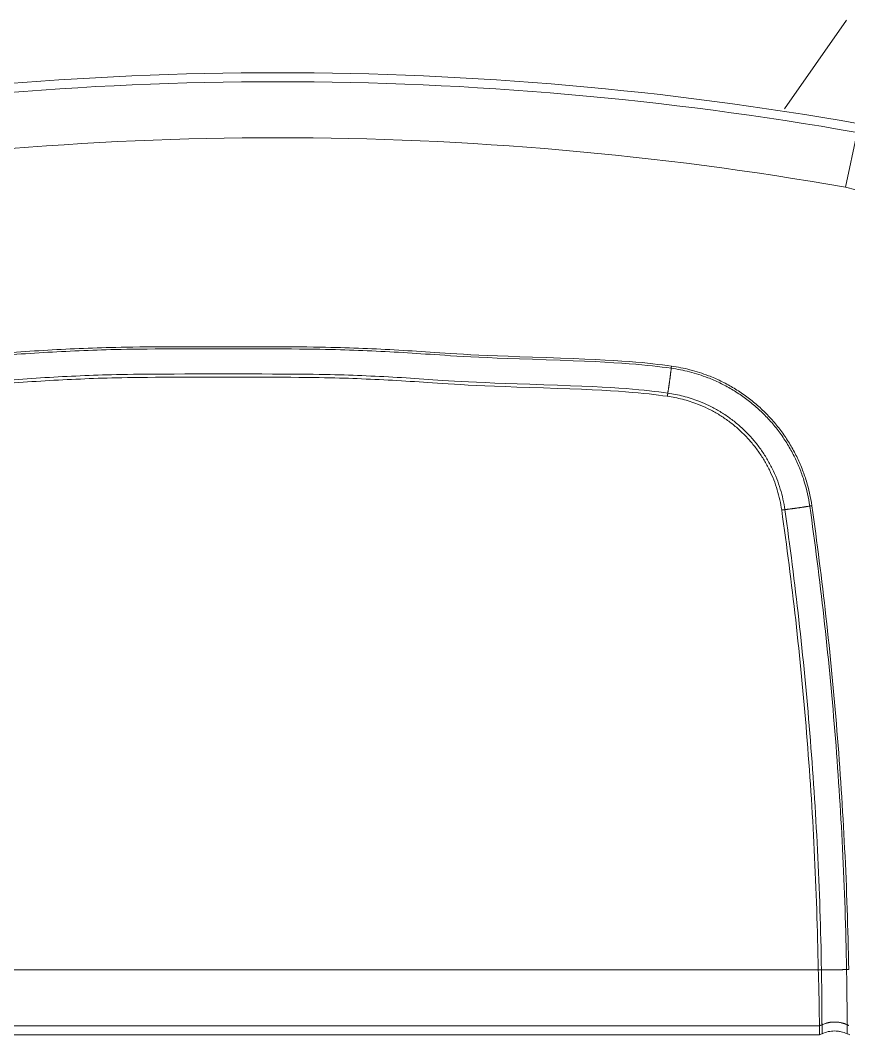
# Model space of a CAD drawing. Header units: millimetres. Extents: x 1448174 to 1599581, y -224422 to -106989.
# Drawn here: x 1483546.4 to 1483738.2, y -124275.9 to -124041 of the extents above; entities that cross this region are included whole.
import ezdxf

# ---------------------------------------------------------------- set-up
doc = ezdxf.new("R2010")
doc.units = ezdxf.units.MM
doc.header["$LTSCALE"] = 600
doc.header["$MEASUREMENT"] = 0
doc.layers.add('furniture', color=30, linetype='Continuous', lineweight=9)

msp = doc.modelspace()

# ---------------------------------------------------------------- linework, layer by layer
at = {"layer": 'furniture'}
for p, q in [((1483737.6983, -124040.9936), (1483723.3294, -124061.5146)), ((1483737.4517, -124079.6576), (1483740.1882, -124066.9721)), ((1483697.1287, -124121.5698), (1483697.1305, -124121.5539)), ((1483696.3409, -124127.3326), (1483696.3692, -124127.1563)), ((1483696.2271, -124128.0634), (1483696.2308, -124128.0383)), ((1483729.2025, -124153.4893), (1483729.2182, -124153.4866)), ((1483722.7099, -124154.3991), (1483722.7351, -124154.3958)), ((1483723.4439, -124154.3086), (1483723.6212, -124154.2875)), ((1483480.8507, -124260.8786), (1483731.1778, -124260.8458)), ((1483731.1795, -124260.9076), (1483731.1778, -124260.8458)), ((1483731.9185, -124260.9085), (1483731.8948, -124260.9084)), ((1483731.9185, -124260.9085), (1483732.097, -124260.9096)), ((1483737.7342, -124260.8074), (1483737.7501, -124260.8068)), ((1483731.439, -124273.8231), (1483480.5905, -124273.8231)), ((1483732.0438, -124273.5978), (1483732.0242, -124273.6068)), ((1483737.8606, -124273.5977), (1483737.6828, -124273.519)), ((1483480.588, -124275.9019), (1483731.4415, -124275.9019))]:
    msp.add_line(p, q, dxfattribs=at)
for centre, radius, start, end in [((1483606.0147, -124826.1307), 773.0017, 79.9712848, 100.0287163), ((1483606.0147, -124826.2), 770.9926, 79.9779632, 100.0220392), ((1483606.0147, -124826.6452), 758.4631, 80.0206162, 99.9793824), ((1483729.6654, -124115.7518), 36.9245, 17.51538, 77.82662), ((1483573.3085, -124107.5307), 124.6141, 352.752178, 352.84362), ((1483592.0771, -124109.8981), 105.6968, 352.849518, 352.958588), ((1483571.282, -124107.2376), 126.6612, 352.917317, 353.002336), ((1483397.2068, -124085.8523), 302.0451, 352.998805, 353.030872), ((1483596.3311, -124110.3835), 101.4157, 353.137793, 353.257006), ((1483611.4301, -124112.1708), 86.2113, 353.258389, 353.468832), ((1483481.4771, -124096.9706), 217.0501, 353.384302, 353.492453), ((1483756.4051, -124128.1965), 59.6457, 173.590475, 173.605851), ((1483756.8383, -124128.2793), 60.0855, 173.542817, 173.558114), ((1483757.2193, -124128.2915), 60.4654, 173.556721, 173.571955), ((1483757.51, -124128.326), 60.7581, 173.53994, 173.555134), ((1483757.8395, -124128.3977), 61.0936, 173.492695, 173.507839), ((1483758.1669, -124128.4038), 61.4196, 173.506608, 173.521704), ((1483758.5431, -124128.4445), 61.798, 173.493516, 173.508561), ((1483758.83, -124128.4826), 62.0874, 173.473565, 173.488565), ((1483759.1643, -124128.5225), 62.424, 173.457152, 173.472103), ((1483759.4747, -124128.5596), 62.7367, 173.440807, 173.455716), ((1483759.7915, -124128.6015), 63.0562, 173.421065, 173.435923), ((1483760.1758, -124128.6435), 63.4427, 173.408338, 173.423145), ((1483760.4331, -124128.6786), 63.7023, 173.388727, 173.403498), ((1483760.6371, -124128.7038), 63.9079, 173.372649, 173.387404), ((1483761.0978, -124128.7289), 64.3684, 173.383105, 173.397777), ((1483761.7762, -124128.8473), 65.056, 173.333825, 173.348367), ((1483761.6181, -124128.7884), 64.8921, 173.354635, 173.369259), ((1483760.7116, -124128.7096), 63.9826, 173.315882, 173.330761), ((1483762.6049, -124128.9347), 65.8892, 173.298705, 173.313116), ((1483767.1869, -124129.4492), 70.4999, 173.304528, 173.317947), ((1483761.8746, -124128.8474), 65.1537, 173.270694, 173.285469), ((1483753.013, -124127.7889), 56.2292, 173.26624, 173.283805), ((1483766.5395, -124129.3726), 69.848, 173.263821, 173.277102), ((1483881.1057, -124142.9464), 185.2156, 173.246369, 173.250906), ((1483754.6778, -124127.9814), 57.905, 173.220942, 173.239631), ((1483749.0477, -124127.3225), 52.2365, 173.177728, 173.20972), ((1483837.0491, -124137.8159), 140.8613, 173.176247, 173.191806), ((1483570.1956, -124107.1735), 127.7467, 351.68448, 351.774023), ((1483568.5909, -124106.9472), 129.3672, 351.77649, 351.865465), ((1483567.1133, -124106.7245), 130.8615, 351.860486, 351.948864), ((1483566.0589, -124106.5884), 131.9245, 351.954464, 352.042447), ((1483565.3661, -124106.4794), 132.6258, 352.037274, 352.124994), ((1483565.209, -124106.4685), 132.7829, 352.129609, 352.217318), ((1483564.861, -124106.4152), 133.1349, 352.214883, 352.30232), ((1483564.4513, -124106.3682), 133.5472, 352.305888, 352.392883), ((1483566.0062, -124106.5747), 131.9787, 352.392381, 352.480244), ((1483569.1672, -124106.9939), 128.79, 352.481073, 352.570851), ((1483567.5201, -124106.7709), 130.4521, 352.567253, 352.6551), ((1483561.3133, -124105.9773), 136.7094, 352.657823, 352.740626), ((1483769.4666, -124139.0881), 74.0647, 171.263713, 171.283105), ((1483769.0588, -124139.0236), 73.6519, 171.245616, 171.265077), ((1483768.6613, -124138.9607), 73.2494, 171.227445, 171.246973), ((1483768.2408, -124138.898), 72.8242, 171.206158, 171.225752), ((1483767.8608, -124138.8414), 72.44, 171.184772, 171.204423), ((1483767.3959, -124138.7676), 71.9693, 171.16634, 171.186079), ((1483766.8513, -124138.6852), 71.4186, 171.144739, 171.164581), ((1483766.5546, -124138.6202), 71.1154, 171.139853, 171.159724), ((1483766.5309, -124138.6478), 71.0962, 171.095099, 171.114921), ((1483765.5613, -124138.4866), 70.1134, 171.082475, 171.102547), ((1483763.8259, -124138.2087), 68.3559, 171.066562, 171.087114), ((1483765.0713, -124138.3961), 69.6152, 171.053345, 171.073403), ((1483768.9828, -124139.0376), 73.5789, 171.014764, 171.033573), ((1483762.8065, -124138.0449), 67.3233, 171.00747, 171.028296), ((1483753.001, -124136.496), 57.3962, 170.979759, 171.004671), ((1483765.8455, -124138.5134), 70.3983, 170.978143, 170.997183), ((1483876.6333, -124156.155), 182.5818, 170.955621, 170.962247), ((1483752.9392, -124136.4918), 57.3346, 170.90281, 170.929735), ((1483746.3086, -124135.4157), 50.6173, 170.872111, 170.918839), ((1483828.4937, -124148.6007), 133.8533, 170.857468, 170.880556), ((1483595.4734, -124111.057), 102.1722, 350.934113, 351.035902), ((1483589.7024, -124110.1469), 108.0144, 351.03601, 351.133928), ((1483585.1403, -124109.4272), 112.6329, 351.129844, 351.225154), ((1483582.8107, -124109.0712), 114.9895, 351.226962, 351.321631), ((1483579.9649, -124108.63), 117.8693, 351.318353, 351.411841), ((1483577.0947, -124108.1985), 120.7718, 351.412743, 351.505034), ((1483574.3511, -124107.7829), 123.5467, 351.502391, 351.593498), ((1483572.2521, -124107.4765), 125.6679, 351.5952, 351.685563), ((1483772.146, -124139.465), 76.7703, 171.421112, 171.440075), ((1483771.7215, -124139.4512), 76.3485, 171.364867, 171.383897), ((1483771.324, -124139.3629), 75.9423, 171.366578, 171.38567), ((1483771.0139, -124139.3319), 75.6311, 171.335352, 171.354499), ((1483770.624, -124139.2448), 75.2325, 171.337008, 171.356216), ((1483770.243, -124139.2106), 74.8507, 171.29968, 171.318947), ((1483769.846, -124139.1481), 74.4488, 171.281732, 171.301064), ((1483711.6778, -124049.2196), 105.7309, 278.730093, 278.83913), ((1483708.5405, -124028.4855), 126.7009, 278.800245, 278.88524), ((1483681.4787, -123855.1379), 302.1481, 278.878138, 278.910196), ((1483712.3668, -124053.4494), 101.4459, 279.023348, 279.142525), ((1483714.7896, -124068.462), 86.2389, 279.13808, 279.34846), ((1483693.8372, -123939.2706), 217.1183, 279.26625, 279.374367), ((1483738.9503, -124211.7347), 59.0555, 99.469869, 99.485387), ((1483739.048, -124212.2226), 59.5528, 99.469859, 99.485298), ((1483739.0726, -124212.5627), 59.8923, 99.424169, 99.439544), ((1483739.1468, -124212.8462), 60.1841, 99.43439, 99.449724), ((1483739.1951, -124213.2003), 60.5414, 99.409203, 99.424487), ((1483739.2429, -124213.52), 60.8646, 99.389155, 99.40439), ((1483739.3258, -124213.8554), 61.2091, 99.399387, 99.41457), ((1483739.3395, -124214.1678), 61.5195, 99.349311, 99.364447), ((1483739.421, -124214.4943), 61.8549, 99.359586, 99.374674), ((1483739.4658, -124214.7974), 62.1612, 99.339809, 99.354853), ((1483739.5169, -124215.1397), 62.5073, 99.320118, 99.335111), ((1483739.5679, -124215.4492), 62.8209, 99.305411, 99.320352), ((1483739.6093, -124215.7663), 63.1406, 99.280976, 99.29588), ((1483739.6366, -124215.9647), 63.3408, 99.261513, 99.276401), ((1483739.744, -124216.4159), 63.8034, 99.276722, 99.291526), ((1483739.819, -124217.0471), 64.4385, 99.237396, 99.252068), ((1483739.8109, -124216.9232), 64.3149, 99.233232, 99.247987), ((1483739.6498, -124216.0284), 63.4058, 99.204317, 99.21933), ((1483739.996, -124217.9227), 65.3311, 99.223724, 99.238265), ((1483740.6775, -124222.3964), 69.8563, 99.173772, 99.187312), ((1483739.8716, -124217.2013), 64.5991, 99.187814, 99.202721), ((1483738.4172, -124208.4444), 55.7224, 99.131473, 99.149193), ((1483740.6218, -124221.7772), 69.2361, 99.16834, 99.181739), ((1483758.7724, -124334.6575), 183.5663, 99.142809, 99.147386), ((1483738.6965, -124210.0773), 57.3788, 99.098502, 99.117356), ((1483737.8198, -124204.5572), 51.7896, 99.07414, 99.106414), ((1483751.7143, -124291.3035), 139.6416, 99.074741, 99.090436), ((1483732.5648, -124231.1364), 77.3676, 97.280449, 97.299259), ((1483732.5285, -124230.7268), 76.9566, 97.273417, 97.292294), ((1483732.4433, -124230.3706), 76.5925, 97.224983, 97.243921), ((1483732.4414, -124229.9978), 76.2224, 97.239801, 97.258793), ((1483732.3576, -124229.6229), 75.84, 97.193613, 97.212665), ((1483732.3271, -124229.2309), 75.4473, 97.188854, 97.207966), ((1483732.2688, -124228.8486), 75.0607, 97.161994, 97.18117), ((1483732.2386, -124228.4582), 74.6696, 97.15715, 97.176386), ((1483732.1534, -124228.0391), 74.2431, 97.112903, 97.132207), ((1483732.1211, -124227.6304), 73.8336, 97.107932, 97.127302), ((1483732.0635, -124227.1984), 73.3978, 97.085625, 97.105062), ((1483732.0367, -124226.8328), 73.0317, 97.080578, 97.100071), ((1483731.9452, -124226.3559), 72.5471, 97.035756, 97.055336), ((1483731.8978, -124225.7983), 71.9879, 97.033018, 97.052701), ((1483731.8594, -124225.517), 71.704, 97.010333, 97.030044), ((1483731.8549, -124225.4869), 71.6736, 96.990031, 97.009693), ((1483731.7207, -124224.4737), 70.6516, 96.962092, 96.982003), ((1483731.5203, -124222.7589), 68.9252, 96.949134, 96.969521), ((1483731.6753, -124223.9909), 70.1669, 96.933145, 96.953042), ((1483732.1563, -124227.9755), 74.1804, 96.911789, 96.930447), ((1483731.3868, -124221.7062), 67.8641, 96.8832, 96.903859), ((1483730.1961, -124211.7791), 57.8658, 96.865964, 96.890675), ((1483731.7527, -124224.7614), 70.9411, 96.84176, 96.860647), ((1483745.2882, -124337.0805), 184.0728, 96.85349, 96.860063), ((1483730.1938, -124211.7118), 57.7987, 96.800884, 96.827592), ((1483729.3881, -124204.991), 51.0298, 96.749879, 96.796232), ((1483739.2822, -124288.2977), 134.922, 96.741401, 96.764304), ((1483711.4921, -124052.8062), 102.2036, 276.815678, 276.917438), ((1483710.7851, -124047.0075), 108.0452, 276.919312, 277.017202), ((1483710.236, -124042.4153), 112.6701, 277.009028, 277.104311), ((1483709.9361, -124040.0819), 115.0227, 277.108804, 277.203446), ((1483709.5783, -124037.2247), 117.9022, 277.201855, 277.295317), ((1483709.2113, -124034.338), 120.8121, 277.294084, 277.386349), ((1483708.8613, -124031.5895), 123.5829, 277.383471, 277.474552), ((1483708.5736, -124029.4877), 125.7042, 277.479964, 277.5703), ((1483708.3152, -124027.4231), 127.7849, 277.563193, 277.65271), ((1483708.0875, -124025.817), 129.407, 277.65793, 277.746879), ((1483707.8944, -124024.3329), 130.9036, 277.74303, 277.831381), ((1483707.7388, -124023.2838), 131.9641, 277.836285, 277.924243), ((1483707.6532, -124022.5854), 132.6676, 277.919275, 278.006969), ((1483707.6201, -124022.4287), 132.8274, 278.011668, 278.099351), ((1483707.5816, -124022.087), 133.1711, 278.095035, 278.182446), ((1483707.5097, -124021.673), 133.5911, 278.187704, 278.274673), ((1483707.7409, -124023.2271), 132.0199, 278.272439, 278.360276), ((1483708.199, -124026.3888), 128.8252, 278.363168, 278.45292), ((1483707.9608, -124024.7373), 130.4938, 278.449796, 278.537616), ((1483707.0312, -124018.5426), 136.7579, 278.537452, 278.620229), ((1483708.8179, -124030.518), 124.6499, 278.63328, 278.724694), ((1483731.7124, -124416.6387), 155.7321, 90.174879, 90.19605), ((1483731.4299, -124318.6297), 57.7227, 90.147903, 90.191459), ((1483731.4491, -124324.8095), 63.9025, 90.125306, 90.150776), ((1483731.6731, -124464.8205), 203.9137, 90.096, 90.102193), ((1483731.4614, -124337.8997), 76.9927, 90.078619, 90.096735), ((1483731.4494, -124322.8193), 61.9122, 90.062747, 90.08672), ((1483731.4607, -124332.5802), 71.6732, 90.042997, 90.063179), ((1483731.4626, -124338.3538), 77.4468, 90.022859, 90.041203), ((1483731.4567, -124333.2541), 72.3471, 90.000115, 90.019827), ((1483731.4617, -124331.0475), 70.1405, 89.983844, 90.004211), ((1483731.4592, -124331.9474), 71.0404, 89.962005, 89.982038), ((1483731.459, -124332.0657), 71.1587, 89.941918, 89.961854), ((1483731.4596, -124331.2038), 70.2968, 89.921605, 89.941737), ((1483731.4628, -124330.6246), 69.7176, 89.903301, 89.923564), ((1483731.4607, -124330.2945), 69.3875, 89.88083, 89.901132), ((1483731.4614, -124329.8867), 68.9797, 89.860287, 89.880658), ((1483731.4647, -124329.3939), 68.4869, 89.841609, 89.862069), ((1483731.4634, -124328.9182), 68.0112, 89.818814, 89.839366), ((1483731.4668, -124328.4672), 67.5601, 89.799924, 89.820555), ((1483731.4681, -124327.9829), 67.0759, 89.778874, 89.799595), ((1483731.4695, -124327.5213), 66.6143, 89.757707, 89.778512), ((1483731.4711, -124327.0232), 66.1162, 89.736412, 89.757314), ((1483731.4752, -124326.5232), 65.6161, 89.716964, 89.737956), ((1483731.4747, -124326.0685), 65.1615, 89.693459, 89.714545), ((1483731.4787, -124325.6022), 64.6952, 89.673652, 89.694813), ((1483731.4837, -124325.0415), 64.1344, 89.653921, 89.675205), ((1483731.4846, -124324.3785), 63.4715, 89.629751, 89.651187), ((1483732.6059, -124158.693), 102.2179, 269.714763, 269.816503), ((1483732.626, -124152.8413), 108.0696, 269.815812, 269.913682), ((1483732.6397, -124148.223), 112.6879, 269.910244, 270.005509), ((1483732.6359, -124145.8647), 115.0462, 270.00729, 270.101914), ((1483732.636, -124142.9871), 117.9237, 270.099363, 270.192806), ((1483732.6243, -124140.0738), 120.8371, 270.193714, 270.28596), ((1483732.6153, -124137.3085), 123.6024, 270.28371, 270.374773), ((1483732.598, -124135.1726), 125.7384, 270.376325, 270.466643), ((1483732.586, -124133.1054), 127.8056, 270.464467, 270.553966), ((1483732.5663, -124131.4774), 129.4338, 270.5557, 270.644631), ((1483732.5534, -124129.9816), 130.9295, 270.642917, 270.73125), ((1483732.5358, -124128.918), 131.9934, 270.733012, 270.820951), ((1483732.5294, -124128.2179), 132.6934, 270.819384, 270.90706), ((1483732.5216, -124128.0576), 132.8538, 270.9093, 270.996965), ((1483732.5192, -124127.7084), 133.203, 270.995421, 271.082814), ((1483732.5066, -124127.2897), 133.6219, 271.084813, 271.171764), ((1483732.5384, -124128.8653), 132.046, 271.171935, 271.259753), ((1483732.6017, -124132.0538), 128.8568, 271.262809, 271.352542), ((1483732.5739, -124130.3911), 130.5197, 271.347508, 271.435309), ((1483732.4128, -124124.1227), 136.7902, 271.43699, 271.51975), ((1483732.7065, -124136.233), 124.6764, 271.532428, 271.623822), ((1483733.2342, -124155.1451), 105.7569, 271.628394, 271.737407), ((1483732.6862, -124134.1791), 126.73, 271.697648, 271.782624), ((1483727.2517, -123958.7784), 302.2148, 271.777994, 271.810044), ((1483733.398, -124159.4302), 101.4692, 271.919875, 272.039025), ((1483733.9428, -124174.6289), 86.2607, 272.036584, 272.246917), ((1483729.1204, -124043.805), 217.1733, 272.165044, 272.273137), ((1483740.2339, -124320.5943), 59.8391, 92.36356, 92.378877), ((1483740.2528, -124321.0303), 60.2755, 92.349194, 92.364434), ((1483740.2695, -124321.4464), 60.6919, 92.333622, 92.348798), ((1483740.279, -124321.7388), 60.9845, 92.316293, 92.331428), ((1483740.2934, -124322.0704), 61.3164, 92.302114, 92.3172), ((1483740.3076, -124322.3996), 61.6459, 92.287996, 92.303034), ((1483740.3224, -124322.7449), 61.9916, 92.27394, 92.288925), ((1483740.3329, -124323.1002), 62.347, 92.255682, 92.270621), ((1483740.3472, -124323.4032), 62.6503, 92.242956, 92.257847), ((1483740.3606, -124323.749), 62.9964, 92.227893, 92.242742), ((1483740.372, -124324.0681), 63.3157, 92.212234, 92.22703), ((1483740.3868, -124324.4209), 63.6688, 92.198485, 92.213231), ((1483740.3991, -124324.7138), 63.9619, 92.184787, 92.199497), ((1483740.4047, -124324.9185), 64.1667, 92.168123, 92.182816), ((1483740.4214, -124325.3832), 64.6317, 92.152695, 92.167306), ((1483740.4495, -124326.1017), 65.3507, 92.139219, 92.153699), ((1483740.4421, -124325.906), 65.1549, 92.124578, 92.139139), ((1483740.4104, -124324.9889), 64.2373, 92.111808, 92.126624), ((1483740.48, -124326.9367), 66.1863, 92.095523, 92.109872), ((1483740.6502, -124331.532), 70.7848, 92.083808, 92.097169), ((1483740.4503, -124326.226), 65.475, 92.063138, 92.077848), ((1483740.1286, -124317.2263), 56.4696, 92.048179, 92.065665), ((1483740.6301, -124330.9233), 70.1757, 92.044487, 92.057708), ((1483744.7507, -124446.6568), 185.9826, 92.036624, 92.04114), ((1483740.1917, -124318.9284), 58.1728, 92.001403, 92.020008), ((1483739.9953, -124313.2418), 52.4828, 91.97203, 92.003875), ((1483743.09, -124402.2394), 141.5342, 91.968845, 91.984332), ((1483737.5856, -124286.7139), 14.2388, 111.119808, 112.905005), ((1483734.5306, -124278.4315), 5.4136, 108.946524, 112.54379), ((1483734.7508, -124279.0329), 6.054, 106.963044, 109.069775), ((1483737.5552, -124290.2059), 17.5686, 104.508035, 105.079746), ((1483734.9869, -124280.2334), 7.2706, 103.071867, 104.601065), ((1483734.7634, -124278.9316), 5.9526, 101.820303, 103.811038), ((1483734.9464, -124279.8456), 6.8847, 100.063733, 101.752591), ((1483735.0173, -124280.3999), 7.4428, 98.312481, 99.855257), ((1483734.9535, -124279.9841), 7.0222, 96.639509, 98.28768), ((1483734.9479, -124279.8292), 6.8677, 95.048234, 96.742621), ((1483734.9529, -124279.9514), 6.9898, 93.336361, 95.00114), ((1483734.9565, -124280.004), 7.0425, 91.688805, 93.340948), ((1483734.9505, -124279.9701), 7.0086, 89.986036, 91.647525), ((1483734.9544, -124279.9578), 6.9962, 88.353206, 90.017975), ((1483734.9485, -124279.9724), 7.0109, 86.648058, 88.308438), ((1483734.9509, -124279.9774), 7.0158, 85.012445, 86.670177), ((1483734.9452, -124279.9787), 7.0177, 83.312017, 84.967099), ((1483734.9483, -124279.9767), 7.0152, 81.682479, 83.335379), ((1483734.9419, -124279.981), 7.0204, 79.987503, 81.63541), ((1483734.9446, -124279.9808), 7.0198, 78.365222, 80.009161), ((1483734.9368, -124279.9888), 7.0292, 76.679649, 78.316208), ((1483734.9413, -124279.9804), 7.02, 75.066657, 76.699852), ((1483734.9374, -124279.9733), 7.0142, 73.392348, 75.020385), ((1483734.9359, -124279.9855), 7.0262, 71.79104, 73.409479), ((1483734.9119, -124280.036), 7.0818, 70.135533, 71.733815), ((1483734.939, -124279.9675), 7.0081, 68.547402, 70.154012), ((1483734.9919, -124279.8265), 6.8576, 66.895306, 68.527451), ((1483728.8754, -124265.1669), 9.0279, 286.496603, 286.806448), ((1483730.5249, -124270.5768), 3.3722, 286.555968, 287.189404), ((1483730.4099, -124270.1997), 3.7664, 287.165256, 287.533496), ((1483727.8588, -124262.3626), 12.0081, 287.874683, 287.964656), ((1483730.1533, -124269.4336), 4.5742, 287.943107, 288.204395), ((1483730.4345, -124270.2613), 3.7001, 288.072175, 288.41627), ((1483730.2416, -124269.6862), 4.3066, 288.434457, 288.723246), ((1483730.1196, -124269.3351), 4.6783, 288.757995, 289.019732), ((1483730.2116, -124269.6035), 4.3946, 289.025682, 289.305976), ((1483730.2485, -124269.704), 4.2876, 289.284694, 289.573184), ((1483730.221, -124269.6293), 4.3671, 289.585544, 289.868337), ((1483730.21, -124269.5973), 4.401, 289.861227, 290.141611), ((1483730.2181, -124269.6223), 4.3748, 290.153909, 290.43602), ((1483730.2219, -124269.6321), 4.3642, 290.434051, 290.716873), ((1483730.219, -124269.6243), 4.3726, 290.716885, 290.999208), ((1483730.2181, -124269.6225), 4.3746, 291.001341, 291.283467), ((1483730.2187, -124269.6255), 4.3716, 291.290055, 291.57232), ((1483730.2192, -124269.6254), 4.3715, 291.566106, 291.848426), ((1483730.2187, -124269.6254), 4.3717, 291.855011, 292.137277), ((1483730.219, -124269.6257), 4.3713, 292.135445, 292.417687), ((1483730.2184, -124269.6243), 4.3728, 292.41777, 292.699997), ((1483730.2191, -124269.6265), 4.3705, 292.702943, 292.985169), ((1483730.2187, -124269.6267), 4.3705, 292.989967, 293.272175), ((1483730.2189, -124269.6264), 4.3707, 293.268565, 293.550733), ((1483730.2182, -124269.6253), 4.372, 293.553575, 293.835648), ((1483730.219, -124269.6279), 4.3692, 293.839462, 294.121592), ((1483730.2199, -124269.6299), 4.367, 294.122377, 294.404649), ((1483741.5802, -124265.3904), 9.0109, 245.619421, 245.929727), ((1483739.2918, -124270.5491), 3.3674, 245.682781, 246.317072), ((1483739.4518, -124270.1897), 3.7608, 246.282826, 246.651506), ((1483742.648, -124262.603), 11.9932, 246.99731, 247.087387), ((1483739.7584, -124269.4412), 4.5696, 247.078032, 247.339607), ((1483739.43, -124270.2512), 3.6956, 247.200695, 247.545138), ((1483739.6614, -124269.6901), 4.3025, 247.550841, 247.839896), ((1483739.7982, -124269.3433), 4.6753, 247.890811, 248.152768), ((1483739.6926, -124269.6079), 4.3904, 248.146247, 248.426756), ((1483739.6546, -124269.7056), 4.2856, 248.41923, 248.707916), ((1483739.6832, -124269.6327), 4.3638, 248.705088, 248.988051), ((1483739.6952, -124269.5998), 4.3988, 248.995637, 249.276166), ((1483739.686, -124269.6218), 4.3751, 249.287202, 249.569437), ((1483739.6832, -124269.6322), 4.3643, 249.556441, 249.839364), ((1483739.6853, -124269.6251), 4.3718, 249.845778, 250.128178), ((1483739.6865, -124269.6221), 4.3749, 250.126362, 250.408542), ((1483739.6855, -124269.624), 4.3728, 250.413321, 250.695618)]:
    msp.add_arc(centre, radius, start, end, dxfattribs=at)
for points, knots in [([(1483514.6298, -124121.0788), (1483520.0996, -124120.3311), (1483525.5804, -124119.6763), (1483536.5729, -124118.5516), (1483542.0825, -124118.0822), (1483553.1233, -124117.3302), (1483558.6517, -124117.048), (1483569.7213, -124116.6714), (1483575.2593, -124116.5772), (1483611.5561, -124116.5772), (1483617.0941, -124116.6715), (1483628.1637, -124117.0481), (1483633.6921, -124117.3304), (1483644.7329, -124118.0825), (1483650.2423, -124118.5519), (1483686.2352, -124119.6767), (1483691.7155, -124120.3315), (1483697.1856, -124121.0793)], [0, 0, 0, 0, 0.12474756, 0.12474756, 0.24971125, 0.24971125, 0.37481944, 0.37481944, 0.5, 0.5, 0.62518056, 0.62518056, 0.75028874, 0.75028874, 0.87525243, 0.87525243, 1, 1, 1, 1]), ([(1483514.7066, -124121.5666), (1483520.1709, -124120.8197), (1483525.6462, -124120.1656), (1483536.6277, -124119.0423), (1483542.1317, -124118.5735), (1483553.1613, -124117.8225), (1483558.6842, -124117.5407), (1483569.7426, -124117.1647), (1483575.275, -124117.0707), (1483611.5606, -124117.0709), (1483617.093, -124117.1652), (1483628.1514, -124117.5417), (1483633.6742, -124117.8239), (1483644.7039, -124118.5754), (1483650.2077, -124119.0444), (1483686.1894, -124120.1683), (1483691.6642, -124120.8226), (1483697.1287, -124121.5698)], [0, 0, 0, 0, 0.12474756, 0.12474756, 0.24971125, 0.24971125, 0.37481944, 0.37481944, 0.5, 0.5, 0.62518056, 0.62518056, 0.75028874, 0.75028874, 0.87525243, 0.87525243, 1, 1, 1, 1]), ([(1483696.3409, -124127.3326), (1483690.9415, -124126.5944), (1483685.532, -124125.9479), (1483649.6811, -124124.8374), (1483644.243, -124124.374), (1483633.3447, -124123.6314), (1483627.8878, -124123.3526), (1483616.9611, -124122.9806), (1483611.4946, -124122.8875), (1483575.341, -124122.8872), (1483569.8745, -124122.98), (1483558.9479, -124123.3516), (1483553.4909, -124123.63), (1483542.5926, -124124.3721), (1483537.1543, -124124.8353), (1483526.3036, -124125.9452), (1483520.8936, -124126.5915), (1483515.4945, -124127.3294)], [0, 0, 0, 0, 0.12474757, 0.12474757, 0.24971126, 0.24971126, 0.37481944, 0.37481944, 0.5, 0.5, 0.62518056, 0.62518056, 0.75028875, 0.75028875, 0.87525244, 0.87525244, 1, 1, 1, 1]), ([(1483697.1287, -124121.5698), (1483698.5553, -124121.7652), (1483699.9701, -124122.0427), (1483702.8048, -124122.7703), (1483704.222, -124123.2252), (1483706.552, -124124.1289), (1483707.481, -124124.5331), (1483709.3163, -124125.4218), (1483710.2216, -124125.9068), (1483711.9992, -124126.9554), (1483712.8704, -124127.5191), (1483714.5697, -124128.7216), (1483715.3968, -124129.3602), (1483716.9984, -124130.7071), (1483717.772, -124131.415), (1483719.2578, -124132.8938), (1483719.9695, -124133.6639), (1483721.3241, -124135.259), (1483721.9667, -124136.083), (1483723.1773, -124137.7766), (1483723.7453, -124138.645), (1483724.8023, -124140.4175), (1483725.2918, -124141.3204), (1483726.1892, -124143.1515), (1483726.5979, -124144.0784), (1483727.3332, -124145.9474), (1483727.6607, -124146.8881), (1483728.5123, -124149.6882), (1483728.931, -124151.5773), (1483729.2025, -124153.4893)], [0, 0, 0, 0, 0.08893621, 0.08893621, 0.18074567, 0.18074567, 0.24328883, 0.24328883, 0.30669119, 0.30669119, 0.37075357, 0.37075357, 0.43526369, 0.43526369, 0.50000001, 0.50000001, 0.56473633, 0.56473633, 0.62924643, 0.62924643, 0.69330883, 0.69330883, 0.75671118, 0.75671118, 0.81925434, 0.81925434, 0.88075568, 0.88075568, 1, 1, 1, 1]), ([(1483697.1856, -124121.0793), (1483698.6309, -124121.277), (1483700.0644, -124121.5577), (1483702.9366, -124122.2941), (1483704.3726, -124122.7546), (1483706.7335, -124123.6696), (1483707.6747, -124124.0788), (1483709.5345, -124124.9787), (1483710.4517, -124125.4698), (1483712.253, -124126.5317), (1483713.1358, -124127.1026), (1483714.8578, -124128.3204), (1483715.696, -124128.9672), (1483717.3189, -124130.3314), (1483718.1029, -124131.0484), (1483719.6087, -124132.5462), (1483720.33, -124133.3263), (1483721.7028, -124134.9419), (1483722.3541, -124135.7766), (1483723.5811, -124137.4921), (1483724.1567, -124138.3718), (1483725.2282, -124140.1674), (1483725.7243, -124141.082), (1483726.634, -124142.9369), (1483727.0484, -124143.8759), (1483727.7938, -124145.7693), (1483728.1259, -124146.7222), (1483728.9895, -124149.5589), (1483729.4142, -124151.4727), (1483729.6897, -124153.4097)], [0, 0, 0, 0, 0.08893621, 0.08893621, 0.18074567, 0.18074567, 0.24328883, 0.24328883, 0.30669119, 0.30669119, 0.37075357, 0.37075357, 0.43526369, 0.43526369, 0.50000001, 0.50000001, 0.56473633, 0.56473633, 0.62924643, 0.62924643, 0.69330883, 0.69330883, 0.75671118, 0.75671118, 0.81925434, 0.81925434, 0.88075568, 0.88075568, 1, 1, 1, 1]), ([(1483696.2271, -124128.0634), (1483690.8359, -124127.3265), (1483685.4348, -124126.6812), (1483649.6005, -124125.5727), (1483644.1706, -124125.1101), (1483633.2891, -124124.369), (1483627.8405, -124124.0908), (1483616.9306, -124123.7196), (1483611.4725, -124123.6268), (1483575.3356, -124123.6268), (1483569.8775, -124123.7197), (1483558.9676, -124124.091), (1483553.519, -124124.3692), (1483542.6375, -124125.1104), (1483537.2075, -124125.573), (1483526.3735, -124126.6816), (1483520.9719, -124127.327), (1483515.5811, -124128.064)], [0, 0, 0, 0, 0.12474757, 0.12474757, 0.24971126, 0.24971126, 0.37481944, 0.37481944, 0.5, 0.5, 0.62518056, 0.62518056, 0.75028875, 0.75028875, 0.87525244, 0.87525244, 1, 1, 1, 1]), ([(1483723.4439, -124154.3086), (1483723.2147, -124152.693), (1483722.8608, -124151.0959), (1483722.1414, -124148.73), (1483721.8646, -124147.9349), (1483721.2434, -124146.3555), (1483720.898, -124145.5721), (1483720.1397, -124144.0247), (1483719.7261, -124143.2617), (1483718.8329, -124141.7637), (1483718.353, -124141.0298), (1483717.33, -124139.5985), (1483716.787, -124138.9022), (1483715.6423, -124137.5541), (1483715.041, -124136.9033), (1483713.7854, -124135.6536), (1483713.1317, -124135.0553), (1483711.7783, -124133.9169), (1483711.0794, -124133.3772), (1483709.6434, -124132.361), (1483708.9072, -124131.8846), (1483707.405, -124130.9984), (1483706.6401, -124130.5885), (1483705.0891, -124129.8374), (1483704.3041, -124129.4958), (1483702.3351, -124128.7319), (1483701.1373, -124128.3474), (1483698.7421, -124127.7325), (1483697.5465, -124127.4979), (1483696.3409, -124127.3326)], [0, 0, 0, 0, 0.11924432, 0.11924432, 0.18074567, 0.18074567, 0.24328882, 0.24328882, 0.30669117, 0.30669117, 0.37075357, 0.37075357, 0.43526367, 0.43526367, 0.49999999, 0.49999999, 0.56473631, 0.56473631, 0.62924643, 0.62924643, 0.69330881, 0.69330881, 0.75671117, 0.75671117, 0.81925433, 0.81925433, 0.91106378, 0.91106378, 1, 1, 1, 1]), ([(1483722.7099, -124154.3991), (1483722.4853, -124152.8214), (1483722.1389, -124151.2615), (1483721.4353, -124148.9512), (1483721.1646, -124148.1747), (1483720.5572, -124146.6323), (1483720.2196, -124145.8674), (1483719.4783, -124144.3563), (1483719.074, -124143.6113), (1483718.201, -124142.1486), (1483717.7319, -124141.432), (1483716.7322, -124140.0345), (1483716.2016, -124139.3546), (1483715.083, -124138.0385), (1483714.4954, -124137.4031), (1483713.2685, -124136.183), (1483712.6298, -124135.5989), (1483711.3075, -124134.4877), (1483710.6246, -124133.9609), (1483709.2216, -124132.969), (1483708.5024, -124132.5039), (1483707.0349, -124131.639), (1483706.2876, -124131.239), (1483704.7724, -124130.5061), (1483704.0056, -124130.1728), (1483702.0822, -124129.4276), (1483700.9121, -124129.0525), (1483698.5726, -124128.453), (1483697.4047, -124128.2244), (1483696.2271, -124128.0634)], [0, 0, 0, 0, 0.11924432, 0.11924432, 0.18074567, 0.18074567, 0.24328882, 0.24328882, 0.30669117, 0.30669117, 0.37075357, 0.37075357, 0.43526367, 0.43526367, 0.49999999, 0.49999999, 0.56473631, 0.56473631, 0.62924643, 0.62924643, 0.69330881, 0.69330881, 0.75671117, 0.75671117, 0.81925433, 0.81925433, 0.91106378, 0.91106378, 1, 1, 1, 1]), ([(1483729.2025, -124153.4893), (1483730.4166, -124162.025), (1483731.5035, -124170.5768), (1483733.4489, -124187.9445), (1483734.3, -124196.7583), (1483735.7521, -124214.6499), (1483736.3454, -124223.7245), (1483737.2593, -124242.136), (1483737.5719, -124251.4687), (1483737.7342, -124260.8074)], [0, 0, 0, 0, 0.2400767, 0.2400767, 0.48667038, 0.48667038, 0.73993011, 0.73993011, 1, 1, 1, 1]), ([(1483729.6897, -124153.4097), (1483730.9047, -124161.9503), (1483731.9923, -124170.5069), (1483733.939, -124187.8845), (1483734.7906, -124196.7033), (1483736.2438, -124214.605), (1483736.8376, -124223.6847), (1483737.7522, -124242.1068), (1483738.0651, -124251.4447), (1483738.2275, -124260.7887)], [0, 0, 0, 0, 0.2400767, 0.2400767, 0.48667038, 0.48667038, 0.73993011, 0.73993011, 1, 1, 1, 1]), ([(1483731.1778, -124260.8458), (1483731.0164, -124251.5981), (1483730.7064, -124242.3565), (1483729.8001, -124224.1043), (1483729.2111, -124215.0983), (1483727.7696, -124197.3416), (1483726.9248, -124188.5944), (1483724.9939, -124171.3576), (1483723.915, -124162.8703), (1483722.7099, -124154.3991)], [0.000578332, 0.000578332, 0.000578332, 0.000578332, 0.26006989, 0.26006989, 0.51332962, 0.51332962, 0.7599233, 0.7599233, 1, 1, 1, 1]), ([(1483731.9185, -124260.9085), (1483731.7574, -124251.6322), (1483731.4469, -124242.3621), (1483730.5391, -124224.0737), (1483729.9497, -124215.0599), (1483728.5073, -124197.288), (1483727.662, -124188.5332), (1483725.7296, -124171.2816), (1483724.65, -124162.7871), (1483723.4439, -124154.3086)], [0, 0, 0, 0, 0.26006989, 0.26006989, 0.51332962, 0.51332962, 0.7599233, 0.7599233, 1, 1, 1, 1]), ([(1483731.439, -124273.8231), (1483731.4389, -124273.8015), (1483731.4397, -124273.7604), (1483731.4392, -124273.6403), (1483731.4379, -124273.5614), (1483731.4364, -124273.3657), (1483731.4359, -124273.2489), (1483731.4343, -124272.9767), (1483731.4332, -124272.8222), (1483731.4295, -124272.3087), (1483731.426, -124271.8987), (1483731.4189, -124271.1804), (1483731.4138, -124270.9244), (1483731.4073, -124270.3877), (1483731.406, -124270.106), (1483731.398, -124269.5164), (1483731.3913, -124269.2084), (1483731.3809, -124268.5659), (1483731.3773, -124268.2297), (1483731.3647, -124267.5372), (1483731.3556, -124267.1829), (1483731.3403, -124266.4586), (1483731.3341, -124266.0885), (1483731.3162, -124265.3329), (1483731.3041, -124264.9473), (1483731.2828, -124264.1599), (1483731.2738, -124263.7576), (1483731.2496, -124262.9518), (1483731.2379, -124262.5464), (1483731.2105, -124261.7307), (1483731.1948, -124261.3204), (1483731.1795, -124260.9075)], [0, 0, 0, 0, 0.0625, 0.0625, 0.125, 0.125, 0.1875, 0.1875, 0.25, 0.25, 0.375, 0.375, 0.4375, 0.4375, 0.5, 0.5, 0.5625, 0.5625, 0.625, 0.625, 0.6875, 0.6875, 0.75, 0.75, 0.8125, 0.8125, 0.875, 0.875, 0.9375, 0.9375, 1, 1, 1, 1]), ([(1483732.0438, -124273.5978), (1483732.0438, -124273.5921), (1483732.0438, -124273.5853), (1483732.0438, -124273.5688), (1483732.0437, -124273.5593), (1483732.0436, -124273.527), (1483732.0436, -124273.5005), (1483732.0434, -124273.4379), (1483732.0433, -124273.4019), (1483732.0431, -124273.3209), (1483732.043, -124273.2759), (1483732.0427, -124273.1776), (1483732.0425, -124273.1241), (1483732.0422, -124273.0091), (1483732.042, -124272.9475), (1483732.0416, -124272.8165), (1483732.0414, -124272.7471), (1483732.0408, -124272.601), (1483732.0406, -124272.5242), (1483732.04, -124272.3638), (1483732.0396, -124272.277), (1483732.0389, -124272.0919), (1483732.0385, -124271.9937), (1483732.0371, -124271.6849), (1483732.036, -124271.4595), (1483732.0336, -124270.9964), (1483732.0322, -124270.7456), (1483732.029, -124270.2156), (1483732.0272, -124269.9364), (1483732.0231, -124269.3594), (1483732.0208, -124269.0521), (1483732.0156, -124268.414), (1483732.0128, -124268.0832), (1483732.0065, -124267.4129), (1483732.0031, -124267.0634), (1483731.9955, -124266.3474), (1483731.9915, -124265.9808), (1483731.9828, -124265.2428), (1483731.978, -124264.8598), (1483731.9703, -124264.2778), (1483731.9677, -124264.0825), (1483731.9636, -124263.7891), (1483731.9623, -124263.6913), (1483731.9595, -124263.4957), (1483731.9581, -124263.3981), (1483731.9552, -124263.2031), (1483731.9538, -124263.1054), (1483731.9509, -124262.9096), (1483731.9494, -124262.8115), (1483731.9449, -124262.5165), (1483731.9418, -124262.3188), (1483731.9323, -124261.7218), (1483731.9256, -124261.3187), (1483731.9185, -124260.9085)], [0.66809129, 0.66809129, 0.66809129, 0.66809129, 0.67328713, 0.67328713, 0.67848297, 0.67848297, 0.68887466, 0.68887466, 0.69926634, 0.69926634, 0.70965803, 0.70965803, 0.72004972, 0.72004972, 0.7304414, 0.7304414, 0.74083309, 0.74083309, 0.75122478, 0.75122478, 0.7616158, 0.7616158, 0.77200682, 0.77200682, 0.79278886, 0.79278886, 0.81345032, 0.81345032, 0.83411178, 0.83411178, 0.85490057, 0.85490057, 0.87568936, 0.87568936, 0.89636029, 0.89636029, 0.91703121, 0.91703121, 0.93779848, 0.93779848, 0.94818212, 0.94818212, 0.95337393, 0.95337393, 0.95856575, 0.95856575, 0.96374503, 0.96374503, 0.96892431, 0.96892431, 0.97928288, 0.97928288, 1, 1, 1, 1]), ([(1483737.7342, -124260.8074), (1483737.7413, -124261.2222), (1483737.7481, -124261.63), (1483737.7577, -124262.2337), (1483737.7608, -124262.4337), (1483737.7654, -124262.732), (1483737.7669, -124262.8312), (1483737.7698, -124263.0291), (1483737.7713, -124263.1279), (1483737.7742, -124263.325), (1483737.7756, -124263.4238), (1483737.7784, -124263.6216), (1483737.7798, -124263.7205), (1483737.7839, -124264.017), (1483737.7865, -124264.2143), (1483737.7943, -124264.8024), (1483737.7991, -124265.1892), (1483737.8079, -124265.935), (1483737.812, -124266.3049), (1483737.8196, -124267.0275), (1483737.8231, -124267.38), (1483737.8294, -124268.0562), (1483737.8323, -124268.3895), (1483737.8375, -124269.0323), (1483737.8398, -124269.3417), (1483737.8439, -124269.9226), (1483737.8457, -124270.2034), (1483737.849, -124270.7363), (1483737.8504, -124270.9883), (1483737.8528, -124271.4537), (1483737.8539, -124271.6799), (1483737.8552, -124271.9899), (1483737.8556, -124272.0885), (1483737.8564, -124272.2741), (1483737.8567, -124272.3612), (1483737.8573, -124272.5221), (1483737.8576, -124272.599), (1483737.8581, -124272.7456), (1483737.8584, -124272.8151), (1483737.8588, -124272.9464), (1483737.859, -124273.0081), (1483737.8593, -124273.1234), (1483737.8595, -124273.1769), (1483737.8598, -124273.2754), (1483737.8599, -124273.3205), (1483737.8601, -124273.4016), (1483737.8602, -124273.4377), (1483737.8604, -124273.5003), (1483737.8604, -124273.5269), (1483737.8605, -124273.5592), (1483737.8605, -124273.5687), (1483737.8606, -124273.5852), (1483737.8606, -124273.5921), (1483737.8606, -124273.5977)], [0.66809129, 0.66809129, 0.66809129, 0.66809129, 0.68880841, 0.68880841, 0.69916697, 0.69916697, 0.70434625, 0.70434625, 0.70952553, 0.70952553, 0.71471735, 0.71471735, 0.71990917, 0.71990917, 0.7302928, 0.7302928, 0.75106008, 0.75106008, 0.771731, 0.771731, 0.79240192, 0.79240192, 0.81319071, 0.81319071, 0.8339795, 0.8339795, 0.85464096, 0.85464096, 0.87530242, 0.87530242, 0.89608447, 0.89608447, 0.90647549, 0.90647549, 0.91686651, 0.91686651, 0.9272582, 0.9272582, 0.93764988, 0.93764988, 0.94804157, 0.94804157, 0.95843325, 0.95843325, 0.96882494, 0.96882494, 0.97921663, 0.97921663, 0.98960831, 0.98960831, 0.99480416, 0.99480416, 1, 1, 1, 1]), ([(1483731.4414, -124275.9019), (1483731.4377, -124275.8586), (1483731.4414, -124275.8153), (1483731.4414, -124275.7287), (1483731.4414, -124275.5987), (1483731.4413, -124275.2956), (1483731.4411, -124275.0357), (1483731.4404, -124274.516), (1483731.4397, -124274.1696), (1483731.439, -124273.8231)], [0, 0, 0, 0, 0.0625, 0.0625, 0.125, 0.25, 0.5, 0.5, 1, 1, 1, 1]), ([(1483732.0463, -124275.6752), (1483732.0463, -124275.6314), (1483732.0463, -124275.5897), (1483732.0463, -124275.5043), (1483732.0463, -124275.4615), (1483732.0463, -124275.3336), (1483732.0462, -124275.2489), (1483732.0461, -124274.9953), (1483732.0459, -124274.8271), (1483732.0455, -124274.4873), (1483732.0453, -124274.3157), (1483732.0448, -124274.0521), (1483732.0445, -124273.8799), (1483732.0441, -124273.7025), (1483732.0438, -124273.6094), (1483732.0438, -124273.6036), (1483732.0438, -124273.5978)], [0.000398965, 0.000398965, 0.000398965, 0.000398965, 0.041755705, 0.041755705, 0.083511411, 0.083511411, 0.16702282, 0.16702282, 0.33404564, 0.33404564, 0.50106846, 0.50106846, 0.58457987, 0.66287182, 0.66287182, 0.66809129, 0.66809129, 0.66809129, 0.66809129]), ([(1483732.0463, -124275.6752), (1483732.5038, -124275.4638), (1483732.9785, -124275.3041), (1483733.9622, -124275.0884), (1483734.4585, -124275.0354), (1483735.2043, -124275.0355), (1483735.4534, -124275.0488), (1483735.9528, -124275.1031), (1483736.2015, -124275.144), (1483736.9329, -124275.305), (1483737.4056, -124275.4638), (1483737.8631, -124275.6752)], [0, 0, 0, 0, 0.25, 0.25, 0.5, 0.5, 0.625, 0.625, 0.75, 0.75, 1, 1, 1, 1]), ([(1483737.8606, -124273.5977), (1483737.8606, -124273.6035), (1483737.8606, -124273.6094), (1483737.8609, -124273.7025), (1483737.8613, -124273.8798), (1483737.8616, -124274.0521), (1483737.8621, -124274.3157), (1483737.8623, -124274.4873), (1483737.8627, -124274.827), (1483737.8629, -124274.9953), (1483737.863, -124275.2489), (1483737.863, -124275.3336), (1483737.8631, -124275.4615), (1483737.8631, -124275.5043), (1483737.8631, -124275.5897), (1483737.8631, -124275.6314), (1483737.8631, -124275.6752)], [0.000398958, 0.000398958, 0.000398958, 0.000398958, 0.005618422, 0.005618422, 0.083910369, 0.16742178, 0.16742178, 0.3344446, 0.3344446, 0.50146742, 0.50146742, 0.58497883, 0.58497883, 0.62673454, 0.62673454, 0.66809129, 0.66809129, 0.66809129, 0.66809129])]:
    msp.add_open_spline(points, degree=3, knots=knots, dxfattribs=at)
for points in [[(1483731.4414, -124275.9019), (1483731.6487, -124275.8414), (1483731.8503, -124275.7659), (1483732.0463, -124275.6752)], [(1483737.8631, -124275.6752), (1483738.0591, -124275.7659), (1483738.2607, -124275.8414), (1483738.4679, -124275.9019)]]:
    msp.add_open_spline(points, degree=3, dxfattribs=at)

doc.saveas('drawing.dxf')
